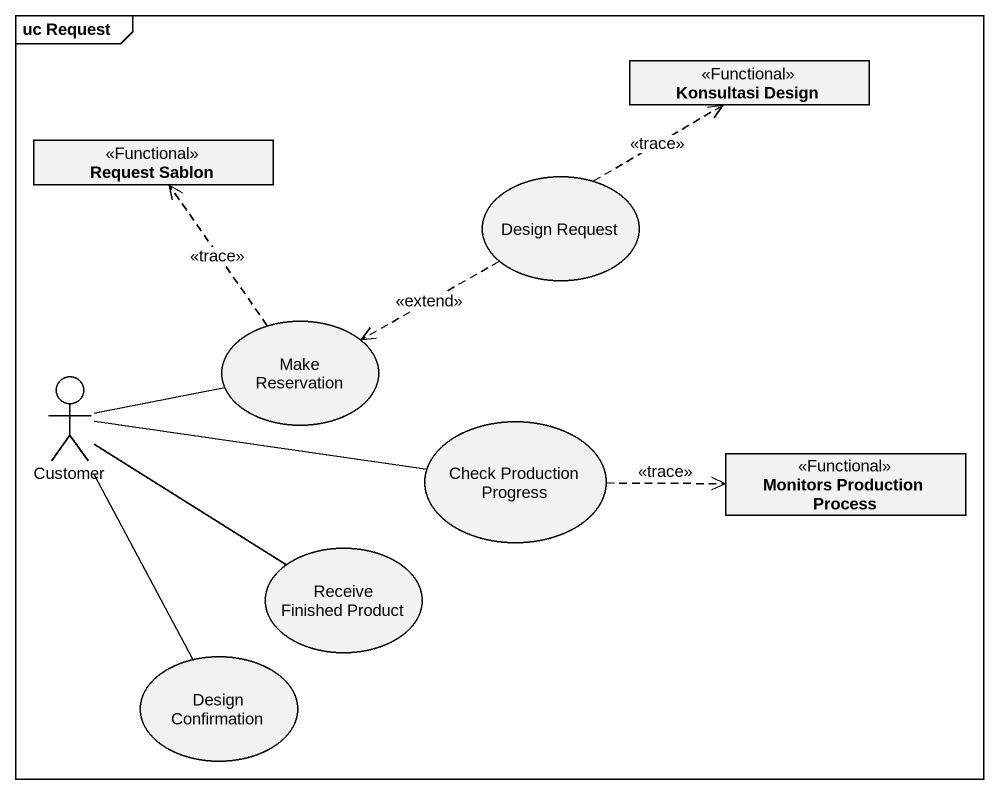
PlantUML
@startuml
mainframe uc Request
allowmixing
hide circle
hide empty members
class "Konsultasi Design" as Konsultasi_Design <<Functional>>
class "Request Sablon" as Request_Sablon <<Functional>>
usecase "Design Request" as Design_Request
usecase "Make Reservation" as Make_Reservation
actor Customer
usecase "Check Production Progress" as Check_Production_Progress
class "Monitors Production Process" as Monitors_Production_Process <<Functional>>
usecase "Receive Finished Product" as Receive_Finished_Product
usecase "Design Confirmation" as Design_Confirmation
Design_Request .up.> Konsultasi_Design : <<trace>>
Design_Request .left.> Make_Reservation : <<extend>>
Make_Reservation .up.> Request_Sablon : <<trace>>
Customer -right- Make_Reservation
Customer -right- Check_Production_Progress
Customer -right- Receive_Finished_Product
Customer -- Design_Confirmation
Check_Production_Progress .right.> Monitors_Production_Process : <<trace>>
@enduml
